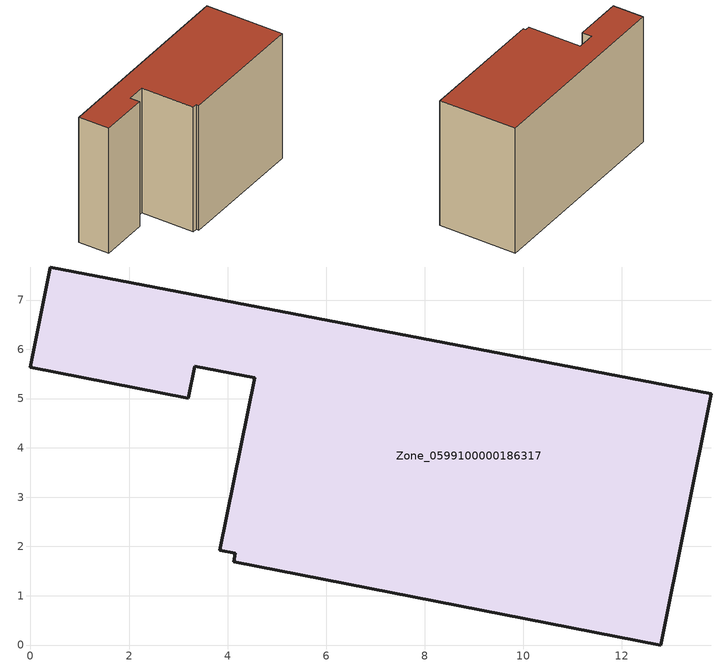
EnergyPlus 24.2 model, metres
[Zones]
Zone_0599100000186317
 floor ground (C_G): 0,5.64 0.4,7.67 13.81,5.1 12.79,0 4.13,1.69 4.15,1.86 3.85,1.92 4.55,5.42 3.33,5.66 3.2,5.01 z0
 wall outside (C_F): 0.4,7.67 0,5.64 3.2,5.01 3.33,5.66 4.55,5.42 3.85,1.92 4.15,1.86 4.13,1.69 12.79,0 13.81,5.1 0.4,7.67 z0:8.71
 roof outside (C_R): 4.55,5.42 3.85,1.92 4.15,1.86 4.13,1.69 12.79,0 13.81,5.1 0.4,7.67 0,5.64 3.2,5.01 3.33,5.66 z8.71
[BUILDING]
Pand.0599100000186317: North Axis=0; Terrain=City; Loads Convergence Tolerance Value=0.04; Temperature Convergence Tolerance Value=0.4; Solar Distribution=FullExterior; Maximum Number of Warmup Days=25; Minimum Number of Warmup Days=1
[Site:Location]
Rotterdam.The.Hague.AP_ZH_NLD Design_Conditions: Latitude=51.96; Longitude=4.45; Time Zone=1; Elevation=-4.5
[SITE:GROUNDTEMPERATURE:BUILDINGSURFACE]
18, 18, 18, 18, 18, 18, 18, 18, 18, 18, 18, 18
[MATERIAL] Thermal Absorptance=0.9; Solar Absorptance=0.7; Visible Absorptance=0.7
Name | Roughness | Thickness | Conductivity | Density | Specific Heat
G.TI.1975-1991 | MediumSmooth | 0.15 | 0.288461 | 540 | 1210
F.TI.1975-1991 | Rough | 0.3 | 0.230769 | 1920 | 840
R.TI.1975-1991 | MediumRough | 0.2 | 0.153846 | 1500 | 1000
[CONSTRUCTION]
C_G: G.TI.1975-1991
C_F: F.TI.1975-1991
C_R: R.TI.1975-1991
[ZONE]
Zone_0599100000186317: Type=1; Multiplier=1; Ceiling Height=Autocalculate; Volume=Autocalculate; Floor Area=autocalculate; Part of Total Floor Area=Yes
[ZONEINFILTRATION:DESIGNFLOWRATE]
Infil_Zone_0599100000186317: Zone or ZoneList or Space or SpaceList=Zone_0599100000186317; Schedule=AlwaysOn; Design Flow Rate Calculation Method=Flow/Area; Flow Rate per Floor Area=0.003; Constant Term Coefficient=1; Temperature Term Coefficient=0; Velocity Term Coefficient=0; Velocity Squared Term Coefficient=0
[HVACTEMPLATE:ZONE:IDEALLOADSAIRSYSTEM]
Zone_0599100000186317: Maximum Heating Supply Air Temperature=50; Minimum Cooling Supply Air Temperature=13; Maximum Heating Supply Air Humidity Ratio=0.0156; Minimum Cooling Supply Air Humidity Ratio=0.0077; Heating Limit=NoLimit; Cooling Limit=NoLimit; Dehumidification Control Type=ConstantSensibleHeatRatio; Cooling Sensible Heat Ratio=0.7; Dehumidification Setpoint=60; Humidification Control Type=None; Humidification Setpoint=30; Outdoor Air Method=None; Outdoor Air Flow Rate per Person=0.00944; Outdoor Air Flow Rate per Zone Floor Area=0; Outdoor Air Flow Rate per Zone=0; Demand Controlled Ventilation Type=None; Outdoor Air Economizer Type=NoEconomizer; Heat Recovery Type=None; Sensible Heat Recovery Effectiveness=0.7; Latent Heat Recovery Effectiveness=0.65
[ZONECONTROL:THERMOSTAT]
ThermostatControl_Zone_0599100000186317: Zone or ZoneList=Zone_0599100000186317; Control Type Schedule=DualSetpointControlType; Control 1=Thermostat_Zone_0599100000186317; Temperature Difference Between Cutout And Setpoint=0
[THERMOSTATSETPOINT:DUALSETPOINT]
Thermostat_Zone_0599100000186317: Heating Setpoint Temperature Schedule=HeatingSetpoint_Zone_0599100000186317; Cooling Setpoint Temperature Schedule=CoolingSetpoint_Zone_0599100000186317
[SCHEDULE:COMPACT]
HeatingSetpoint_Zone_0599100000186317: Through: 12/31, For: AllDays, Until: 24:00, 21
CoolingSetpoint_Zone_0599100000186317: Through: 12/31, For: AllDays, Until: 24:00, 24
DualSetpointControlType: Through: 12/31, For: AllDays, Until: 24:00, 4
AlwaysOn: Through: 12/31, For: AllDays, Until: 24:00, 1
